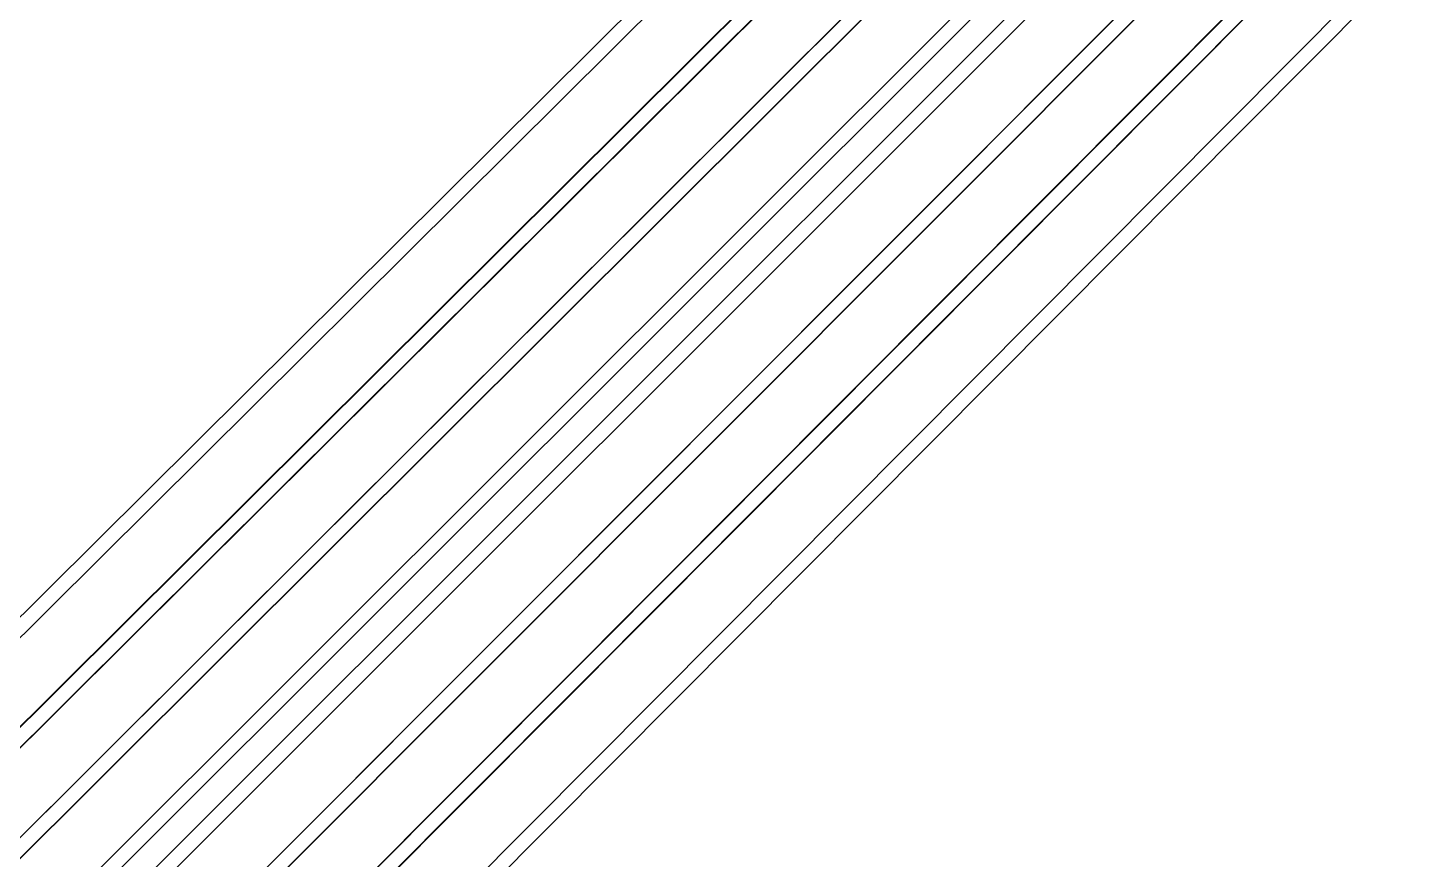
# Model space of a CAD drawing. Header units: inches. Extents: x 0 to 213, y 0 to 212.
# Drawn here: x 3.575 to 8.449, y 3.701 to 6.624 of the extents above; entities that cross this region are included whole.
import ezdxf

# ---------------------------------------------------------------- set-up
doc = ezdxf.new("R2010")
doc.units = ezdxf.units.IN
doc.header["$MEASUREMENT"] = 0
doc.layers.add('Top Solder', color=216, linetype='Continuous')

# ---------------------------------------------------------------- blocks, each defined once
blk = doc.blocks.new('5050_LED_25')
at = {"layer": 'Top Solder'}
for p in [(0.0156, -0.0902), (-0.0587, -0.0903)]:
    blk.add_line(p, (-210.2274, -211.4878), dxfattribs=at)
blk = doc.blocks.new('5050_LED_51')
at = {"layer": 'Top Solder'}
for p in [(0.0156, -0.0902), (-0.0587, -0.0903)]:
    blk.add_line(p, (-210.6211, -211.4878), dxfattribs=at)
blk = doc.blocks.new('5050_LED_52')
at = {"layer": 'Top Solder'}
for p in [(0.0156, -0.0902), (-0.0587, -0.0903)]:
    blk.add_line(p, (-210.2274, -211.0941), dxfattribs=at)
blk = doc.blocks.new('5050_LED_53')
at = {"layer": 'Top Solder'}
for p in [(0.0156, -0.0902), (-0.0587, -0.0903)]:
    blk.add_line(p, (-210.6211, -211.0941), dxfattribs=at)
blk = doc.blocks.new('5050_LED_54')
at = {"layer": 'Top Solder'}
for p in [(0.0156, -0.0902), (-0.0587, -0.0903)]:
    blk.add_line(p, (-210.2274, -210.7004), dxfattribs=at)
blk = doc.blocks.new('5050_LED_55')
at = {"layer": 'Top Solder'}
for p in [(0.0156, -0.0902), (-0.0587, -0.0903)]:
    blk.add_line(p, (-210.6211, -210.7004), dxfattribs=at)
blk = doc.blocks.new('5050_LED_56')
at = {"layer": 'Top Solder'}
for p in [(0.0156, -0.0902), (-0.0587, -0.0903)]:
    blk.add_line(p, (-211.6053, -211.4878), dxfattribs=at)
blk = doc.blocks.new('5050_LED_57')
at = {"layer": 'Top Solder'}
for p in [(0.0156, -0.0902), (-0.0587, -0.0903)]:
    blk.add_line(p, (-211.999, -211.4878), dxfattribs=at)
blk = doc.blocks.new('5050_LED_58')
at = {"layer": 'Top Solder'}
for p in [(0.0156, -0.0902), (-0.0587, -0.0903)]:
    blk.add_line(p, (-211.6053, -211.0941), dxfattribs=at)
blk = doc.blocks.new('5050_LED_59')
at = {"layer": 'Top Solder'}
for p in [(0.0156, -0.0902), (-0.0587, -0.0903)]:
    blk.add_line(p, (-211.999, -211.0941), dxfattribs=at)
blk = doc.blocks.new('5050_LED_60')
at = {"layer": 'Top Solder'}
for p in [(0.0156, -0.0902), (-0.0587, -0.0903)]:
    blk.add_line(p, (-211.6053, -210.7004), dxfattribs=at)
blk = doc.blocks.new('5050_LED_61')
at = {"layer": 'Top Solder'}
for p in [(0.0156, -0.0902), (-0.0587, -0.0903)]:
    blk.add_line(p, (-211.999, -210.7004), dxfattribs=at)

msp = doc.modelspace()

# ---------------------------------------------------------------- block references
at = {"rotation": 180}
for name, p in [('5050_LED_57', (0.5043, 0.637)), ('5050_LED_59', (0.5043, 1.0307)), ('5050_LED_61', (0.5043, 1.4245)), ('5050_LED_56', (0.898, 0.637)), ('5050_LED_58', (0.898, 1.0307)), ('5050_LED_60', (0.898, 1.4245)), ('5050_LED_51', (1.8823, 0.637)), ('5050_LED_53', (1.8823, 1.0307)), ('5050_LED_55', (1.8823, 1.4245)), ('5050_LED_25', (2.276, 0.637)), ('5050_LED_52', (2.276, 1.0307)), ('5050_LED_54', (2.276, 1.4245))]:
    msp.add_blockref(name, p, dxfattribs=at)

doc.saveas('drawing.dxf')
